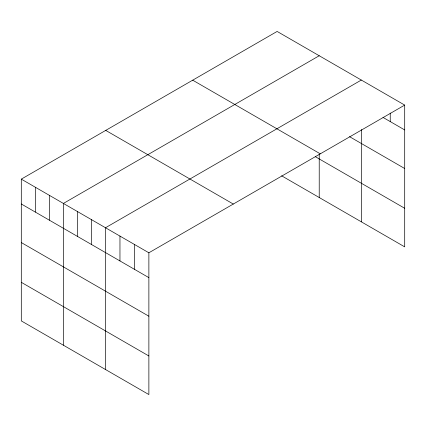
<?xml version="1.0" encoding="UTF-8"?>
<svg xmlns="http://www.w3.org/2000/svg" width="426" height="426" viewBox="0 0 426 426"><rect width="100%" height="100%" fill="white"/><g stroke="black" fill="none" stroke-linecap="round" stroke-linejoin="round"><path stroke-width="0.64" d="M404.7 105.094L148.876 252.788L148.876 394.561L21.3 320.906L21.3 179.133L277.124 31.439L404.7 105.094L404.7 246.867L281.613 175.805M319.223 55.742L63.399 203.442L63.399 345.214M361.323 80.051L105.499 227.745L105.499 369.523M383.011 117.416L404.7 129.935M349.538 136.671L404.7 168.52M192.701 80.179L320.277 153.834M315.293 156.661L404.7 208.277M105.723 130.393L233.299 204.049M21.3 179.133L148.876 252.788M21.3 203.979L148.876 277.635M21.3 242.564L148.876 316.22M21.3 282.321L148.876 355.976M390.243 113.087L390.243 121.586M361.323 129.509L361.323 221.824M319.223 154.292L319.223 197.515M134.419 244.444L134.419 269.285M119.962 236.095L119.962 260.941M91.468 219.646L91.468 244.487M77.436 211.541L77.436 236.387M49.368 195.337L49.368 220.183M35.331 187.238L35.331 212.079"/></g></svg>
